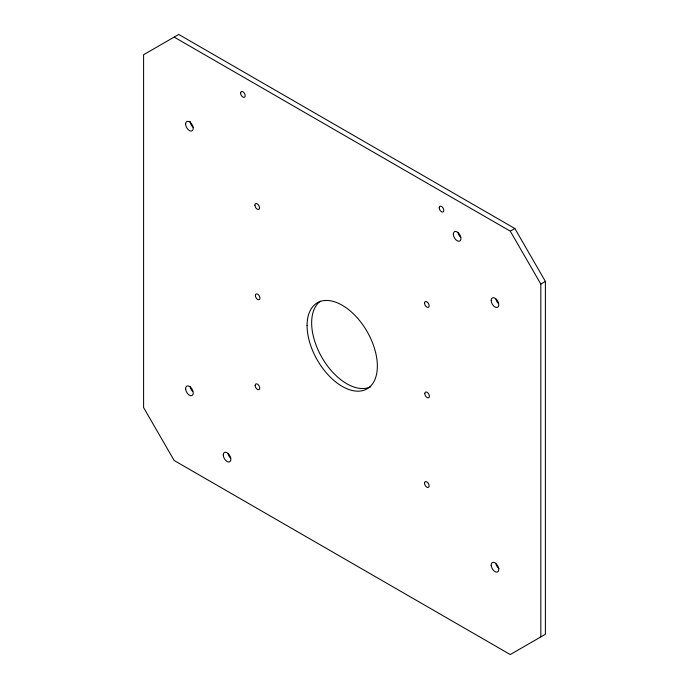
<?xml version="1.0" encoding="UTF-8"?>
<svg xmlns="http://www.w3.org/2000/svg" width="689" height="689" viewBox="0 0 689 689"><rect width="100%" height="100%" fill="white"/><g stroke="black" fill="none" stroke-linecap="round" stroke-linejoin="round"><path stroke-width="1.03" d="M174.153 37.094L510.265 231.151L514.847 228.507L545.404 281.431L545.404 634.259L510.265 654.55L174.153 460.493L143.596 407.569L143.596 54.741L178.735 34.45L514.847 228.507M540.822 636.912L540.822 284.075L545.404 281.431M510.265 231.151L540.822 284.075M230.677 458.142A5.4 3.118 60 0 1 227.973 453.465M460.752 237.378A5.4 3.118 60 0 1 458.047 232.701M193.023 127.232A5.4 3.118 60 0 1 190.19 121.333M498.905 568.528A5.4 3.118 60 0 1 495.977 564.007M370.82 386.658A49.694 28.688 60 0 1 322.357 358.228A49.694 28.688 60 0 1 320.376 301.162M498.586 303.642A5.4 3.118 60 0 1 495.882 298.966M192.627 391.481A5.4 3.118 60 0 1 190.233 386.658M255.386 295.521A3.238 1.869 60 0 0 258.823 299.793A3.238 1.869 60 0 0 258.823 295.211A3.238 1.869 60 0 0 255.386 295.521M424.562 303.126A3.238 1.869 60 0 0 427.998 307.406A3.238 1.869 60 0 0 427.998 302.824A3.238 1.869 60 0 0 424.562 303.126M254.913 205.184A3.238 1.869 60 0 0 258.358 209.465A3.238 1.869 60 0 0 258.358 204.874A3.238 1.869 60 0 0 254.913 205.184M424.794 393.6A3.238 1.869 60 0 0 428.231 397.872A3.238 1.869 60 0 0 428.231 393.29A3.238 1.869 60 0 0 424.794 393.6M424.527 483.222A3.238 1.869 60 0 0 427.964 487.493A3.238 1.869 60 0 0 427.964 482.911A3.238 1.869 60 0 0 424.527 483.222M255.154 385.452A3.238 1.869 60 0 0 258.59 389.724A3.238 1.869 60 0 0 258.59 385.142A3.238 1.869 60 0 0 255.154 385.452M307.07 325.535A49.694 28.688 60 0 0 359.779 391.102A49.694 28.688 60 0 0 359.779 320.824A49.694 28.688 60 0 0 307.07 325.535M439.22 207.777A3.238 1.869 60 0 0 442.665 212.057A3.238 1.869 60 0 0 442.665 207.467A3.238 1.869 60 0 0 439.22 207.777M240.607 93.11A3.238 1.869 60 0 0 244.044 97.382A3.238 1.869 60 0 0 244.044 92.8A3.238 1.869 60 0 0 240.607 93.11M185.651 389.302A5.4 3.118 60 0 0 191.818 395.632A5.4 3.118 60 0 0 190.81 387.494A5.4 3.118 60 0 0 185.651 389.302M185.608 123.977A5.4 3.118 60 0 0 191.335 131.108A5.4 3.118 60 0 0 191.335 123.469A5.4 3.118 60 0 0 185.608 123.977M491.179 565.402A5.4 3.118 60 0 0 497.174 572.103A5.4 3.118 60 0 0 496.614 564.17A5.4 3.118 60 0 0 491.179 565.402M491.171 300.395A5.4 3.118 60 0 0 496.898 307.518A5.4 3.118 60 0 0 496.898 299.879A5.4 3.118 60 0 0 491.171 300.395M453.336 234.131A5.4 3.118 60 0 0 459.063 241.262A5.4 3.118 60 0 0 459.063 233.623A5.4 3.118 60 0 0 453.336 234.131M223.262 454.895A5.4 3.118 60 0 0 228.989 462.026A5.4 3.118 60 0 0 228.989 454.387A5.4 3.118 60 0 0 223.262 454.895"/></g></svg>
